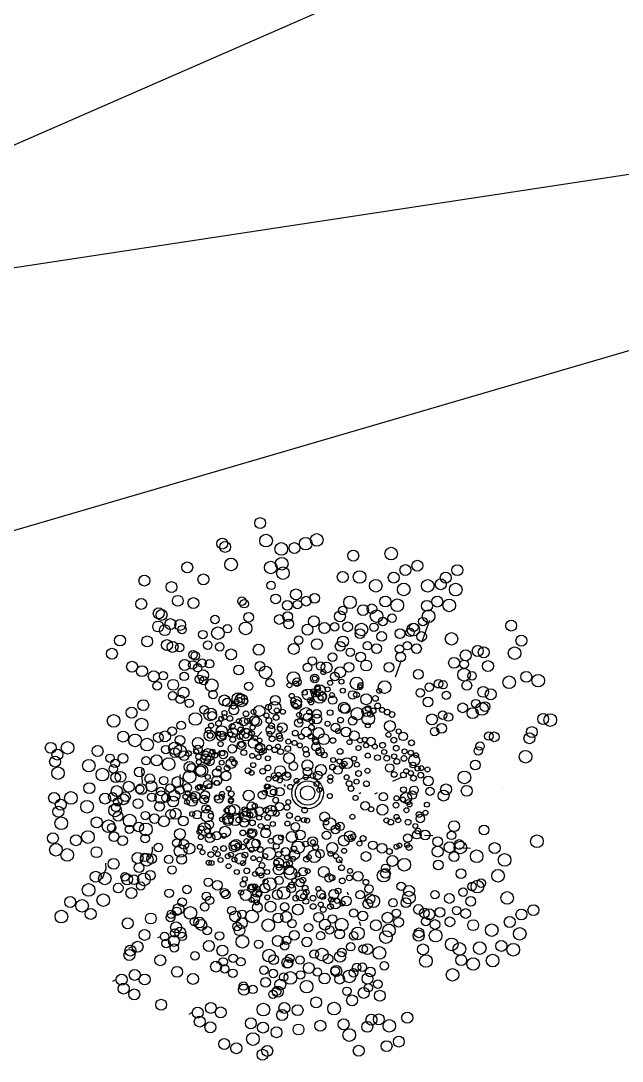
# Model space of a CAD drawing. Header units: millimetres. Extents: x 441061 to 442903, y 4515148 to 4515613.
# Drawn here: x 442457.3587 to 442457.5706, y 4515546.9372 to 4515547.3038 of the extents above; entities that cross this region are included whole.
import ezdxf

# ---------------------------------------------------------------- set-up
doc = ezdxf.new("R2010")
doc.units = ezdxf.units.MM
doc.linetypes.add('CONTINUA', pattern=[0])
doc.layers.add('01_piscinas', color=254, linetype='Continuous')

# ---------------------------------------------------------------- blocks, each defined once
blk = doc.blocks.new('A$C21391103')
at = {"layer": '01_piscinas'}
for p, q in [((134.339, 91.6221), (134.3618, 91.6834)), ((134.2647, 91.5239), (134.2822, 91.5711)), ((133.8879, 91.3691), (133.8757, 91.3556)), ((133.5485, 91.264), (133.5506, 91.2239)), ((133.6566, 91.2484), (133.6582, 91.2176)), ((134.2576, 91.2299), (134.2847, 91.2423)), ((133.7169, 91.2168), (133.7134, 91.2179)), ((133.9548, 91.2153), (133.9515, 91.2206)), ((134.4419, 91.2082), (134.4419, 91.2082)), ((134.5693, 91.2117), (134.5693, 91.2117)), ((133.6726, 91.2013), (133.6691, 91.2025)), ((134.1676, 91.1971), (134.1621, 91.1943)), ((134.2128, 91.1972), (134.2056, 91.1937)), ((133.8914, 91.129), (133.878, 91.1321)), ((133.9204, 91.1446), (133.9101, 91.147)), ((134.0802, 91.1338), (134.0768, 91.135)), ((133.7118, 91.1024), (133.7083, 91.1035)), ((134.5265, 91.0988), (134.5274, 91.0961)), ((134.3468, 91.0778), (134.3706, 91.077)), ((134.6793, 91.0694), (134.6805, 91.0659)), ((133.8137, 91.0454), (133.8104, 91.0507)), ((133.9472, 91.0333), (133.9448, 91.0286)), ((134.4457, 91.0422), (134.4767, 91.0411)), ((133.7964, 91.0204), (133.7931, 91.0257)), ((134.1053, 91.009), (134.1149, 90.9987)), ((134.1996, 91.0237), (134.1996, 91.0237)), ((134.1892, 90.9425), (134.1885, 90.941)), ((134.1288, 90.918), (134.1316, 90.9095)), ((134.0676, 90.9028), (134.0669, 90.9013)), ((134.4286, 90.9059), (134.4295, 90.9032)), ((133.6343, 90.8619), (133.6288, 90.8592)), ((134.1623, 90.8344), (134.166, 90.8233)), ((134.5521, 90.8186), (134.5533, 90.8152)), ((133.5998, 90.7906), (133.5943, 90.7878)), ((133.9548, 90.7729), (133.9446, 90.7753)), ((133.5195, 90.7615), (133.5123, 90.758)), ((133.7649, 90.7191), (133.7594, 90.7164)), ((133.964, 90.7223), (133.9537, 90.7247)), ((133.4747, 90.6687), (133.4675, 90.6652)), ((133.9362, 90.6458), (133.9228, 90.6489)), ((133.6893, 90.5759), (133.6821, 90.5723)), ((133.9481, 90.58), (133.9347, 90.5831))]:
    blk.add_line(p, q, dxfattribs=at)
at = {"layer": '01_piscinas', "elevation": 0}
blk.add_lwpolyline([(147.6622, 95.9923, 0.004391), (146.5456, 95.742, 0.000109), (146.5191, 95.7359, 0.000253), (146.5042, 95.7324, 0.002322), (145.9173, 95.5921, 0.002118), (145.3817, 95.4592, -0.0058), (137.3123, 93.1421), (132.1461, 91.6313), (132.1032, 91.6188), (129.0323, 90.7207), (123.1071, 88.9701)], format="xyb", dxfattribs=at)
at = {"layer": '01_piscinas'}
for points in [[(137.3317, 94.8333), (131.9776, 92.4937), (138.6114, 93.5014)], [(133.7533, 91.3049), (133.7658, 91.3109), (133.7658, 91.3109), (133.7704, 91.316)], [(133.5725, 91.0109), (133.5803, 91.0329), (133.5803, 91.0329), (133.5798, 91.0445)], [(133.4391, 90.9552), (133.4493, 90.9838), (133.4493, 90.9838), (133.4486, 90.9989)]]:
    blk.add_lwpolyline(points, dxfattribs=at)
for centre, radius in [((133.8834, 91.9574), 0.0154), ((133.7766, 91.8995), 0.0154), ((133.9, 91.9079), 0.0178), ((134.0119, 91.8994), 0.0178), ((134.0431, 91.9099), 0.0178), ((133.7847, 91.8902), 0.0154), ((133.943, 91.8846), 0.0178), ((133.9801, 91.8868), 0.0154), ((134.1459, 91.8655), 0.0154), ((134.2527, 91.8714), 0.0178), ((133.8013, 91.8407), 0.0178), ((133.9444, 91.8427), 0.0178), ((134.3268, 91.837), 0.0154), ((133.6779, 91.8323), 0.0154), ((133.9132, 91.8322), 0.0178), ((133.9474, 91.8162), 0.0178), ((134.1637, 91.8054), 0.0178), ((134.2929, 91.8248), 0.0154), ((134.4393, 91.8246), 0.0154), ((133.557, 91.7952), 0.0154), ((133.7233, 91.7986), 0.0154), ((133.9142, 91.7818), 0.0119), ((134.1163, 91.8054), 0.0154), ((134.2094, 91.7806), 0.0178), ((134.2601, 91.8037), 0.0154), ((134.3558, 91.7805), 0.0178), ((134.3925, 91.785), 0.0154), ((134.4065, 91.8035), 0.0154), ((133.6334, 91.777), 0.0154), ((133.9845, 91.7564), 0.0154), ((134.2883, 91.7702), 0.0178), ((134.4347, 91.77), 0.0178), ((133.5482, 91.7296), 0.0154), ((133.6513, 91.7383), 0.0154), ((133.6953, 91.7319), 0.0154), ((133.8321, 91.7373), 0.0119), ((133.8383, 91.7301), 0.0119), ((133.927, 91.7437), 0.0137), ((133.9601, 91.7258), 0.0137), ((133.9886, 91.7276), 0.0119), ((134.0131, 91.7373), 0.0137), ((134.0371, 91.7453), 0.0137), ((134.1366, 91.734), 0.0178), ((134.2363, 91.7363), 0.0154), ((134.2699, 91.7256), 0.0178), ((134.3538, 91.7241), 0.0154), ((134.3827, 91.7361), 0.0154), ((134.4163, 91.7254), 0.0178), ((133.5974, 91.703), 0.0154), ((133.6055, 91.6986), 0.0154), ((133.8511, 91.692), 0.0137), ((133.9611, 91.6936), 0.0137), ((134.1083, 91.6943), 0.0154), ((134.1162, 91.7111), 0.0119), ((134.1735, 91.712), 0.0154), ((134.1983, 91.7157), 0.0137), ((134.2117, 91.695), 0.0178), ((134.3581, 91.6949), 0.0178), ((133.5958, 91.6658), 0.0154), ((133.6303, 91.6728), 0.0154), ((133.6578, 91.6703), 0.0154), ((133.7561, 91.6856), 0.0119), ((133.8422, 91.6604), 0.0178), ((133.9372, 91.6856), 0.0137), ((133.9635, 91.6732), 0.0137), ((134.0348, 91.6804), 0.0154), ((134.0646, 91.6617), 0.0154), ((134.0934, 91.6649), 0.0119), ((134.1299, 91.6649), 0.0137), ((134.204, 91.6636), 0.0119), ((134.2292, 91.6798), 0.0119), ((134.2553, 91.6893), 0.0119), ((134.3166, 91.6635), 0.0119), ((134.3419, 91.6797), 0.0119), ((134.5911, 91.6684), 0.0154), ((133.6146, 91.6556), 0.0154), ((133.6632, 91.6571), 0.0119), ((133.7219, 91.6431), 0.0119), ((133.7642, 91.6471), 0.0178), ((133.7911, 91.6597), 0.0119), ((134.0169, 91.657), 0.0154), ((134.1688, 91.6574), 0.0178), ((134.165, 91.6459), 0.0137), ((134.2257, 91.6378), 0.0137), ((134.2776, 91.6458), 0.0137), ((134.3059, 91.6493), 0.0119), ((134.3152, 91.6573), 0.0178), ((134.3383, 91.6377), 0.0137), ((134.4228, 91.6311), 0.0178), ((133.4882, 91.6264), 0.0154), ((133.5649, 91.6238), 0.0154), ((133.6207, 91.6134), 0.0154), ((133.6364, 91.6082), 0.0154), ((133.6564, 91.6066), 0.0119), ((133.7357, 91.6133), 0.0119), ((133.7695, 91.6084), 0.0119), ((133.9782, 91.6026), 0.0154), ((133.992, 91.6272), 0.0119), ((134.0434, 91.6161), 0.0154), ((134.109, 91.61), 0.0137), ((134.1169, 91.6235), 0.0154), ((134.1857, 91.6117), 0.0119), ((134.2115, 91.6035), 0.0137), ((134.2983, 91.6116), 0.0119), ((134.3241, 91.6034), 0.0137), ((134.6198, 91.6259), 0.0154), ((133.4656, 91.589), 0.0154), ((133.6942, 91.5861), 0.0119), ((133.7004, 91.5828), 0.0119), ((133.8013, 91.5873), 0.0154), ((133.8793, 91.6006), 0.0154), ((134.0873, 91.5795), 0.0119), ((134.1374, 91.5931), 0.0119), ((134.1667, 91.58), 0.0137), ((134.2761, 91.6024), 0.0119), ((134.2794, 91.5799), 0.0137), ((134.463, 91.5845), 0.0154), ((134.4968, 91.5968), 0.0154), ((134.5136, 91.5931), 0.0154), ((134.6007, 91.5907), 0.0178), ((133.5223, 91.5525), 0.0154), ((133.6708, 91.5573), 0.0154), ((133.693, 91.5575), 0.0119), ((133.7075, 91.5497), 0.0119), ((133.7195, 91.5629), 0.0119), ((133.7407, 91.561), 0.0119), ((133.8826, 91.5534), 0.0137), ((134.0169, 91.5507), 0.0119), ((134.0307, 91.5688), 0.0119), ((134.0537, 91.5544), 0.0119), ((134.0707, 91.5501), 0.0154), ((134.1338, 91.5511), 0.0137), ((134.1822, 91.5559), 0.0154), ((134.2464, 91.551), 0.0137), ((134.4301, 91.5634), 0.0154), ((134.4586, 91.5595), 0.0119), ((134.5256, 91.5543), 0.0154), ((133.5502, 91.5399), 0.0154), ((133.5834, 91.5253), 0.0154), ((133.6102, 91.5272), 0.0119), ((133.6693, 91.5252), 0.0119), ((133.7122, 91.5172), 0.0119), ((133.7224, 91.5285), 0.0154), ((133.8225, 91.5432), 0.0137), ((133.8984, 91.5364), 0.0178), ((133.9774, 91.5207), 0.0178), ((134.0373, 91.5193), 0.0119), ((134.0616, 91.5373), 0.00702), ((134.0939, 91.525), 0.0119), ((134.1088, 91.5369), 0.0154), ((134.3292, 91.5308), 0.0137), ((134.4583, 91.5299), 0.0178), ((134.4807, 91.5269), 0.0119), ((134.6336, 91.5239), 0.0154), ((134.6672, 91.5132), 0.0178), ((133.5929, 91.4985), 0.0119), ((133.6382, 91.5014), 0.0154), ((133.7242, 91.5132), 0.0119), ((133.7468, 91.5002), 0.0178), ((133.8511, 91.4972), 0.0119), ((133.9111, 91.5074), 0.0119), ((133.9659, 91.5004), 0.00702), ((133.9872, 91.5089), 0.0119), ((133.9852, 91.5052), 0.00702), ((134.0377, 91.5191), 0.00702), ((134.0515, 91.4864), 0.0154), ((134.045, 91.4947), 0.00702), ((134.0804, 91.5069), 0.00702), ((134.1125, 91.5104), 0.00702), ((134.1553, 91.5053), 0.0178), ((134.1655, 91.4947), 0.00702), ((134.1659, 91.5003), 0.00702), ((134.2342, 91.4949), 0.0178), ((134.3601, 91.495), 0.0119), ((134.3861, 91.5044), 0.0119), ((134.399, 91.5016), 0.0119), ((134.466, 91.4997), 0.0137), ((134.5854, 91.5086), 0.0178), ((133.6365, 91.4704), 0.0119), ((133.6579, 91.4607), 0.0119), ((133.6675, 91.4797), 0.0154), ((133.7507, 91.4741), 0.0119), ((133.7827, 91.4575), 0.0154), ((133.8218, 91.4613), 0.0178), ((133.8301, 91.4574), 0.0178), ((133.825, 91.4706), 0.00702), ((133.9258, 91.458), 0.0137), ((133.9724, 91.4704), 0.00702), ((134.009, 91.4796), 0.00702), ((134.0176, 91.4742), 0.0154), ((134.0325, 91.4832), 0.00702), ((134.0352, 91.4739), 0.00702), ((134.0509, 91.4675), 0.0178), ((134.0458, 91.4744), 0.00702), ((134.0461, 91.4907), 0.00702), ((134.0584, 91.4685), 0.0119), ((134.0539, 91.4647), 0.00702), ((134.0737, 91.4887), 0.00702), ((134.0876, 91.4584), 0.0119), ((134.0858, 91.4725), 0.00702), ((134.1163, 91.4849), 0.00702), ((134.1441, 91.473), 0.0119), ((134.1549, 91.4734), 0.00808), ((134.1822, 91.4609), 0.0154), ((134.2083, 91.4632), 0.00808), ((134.2189, 91.4845), 0.00702), ((134.3348, 91.4788), 0.0119), ((134.4082, 91.4718), 0.0119), ((134.5121, 91.4816), 0.0154), ((134.5334, 91.4747), 0.0154), ((133.5537, 91.4441), 0.0154), ((133.6835, 91.4494), 0.0119), ((133.7256, 91.4311), 0.0119), ((133.7904, 91.4519), 0.0119), ((133.8092, 91.4302), 0.0137), ((133.8086, 91.441), 0.00808), ((133.8164, 91.4542), 0.00702), ((133.8249, 91.4585), 0.00702), ((133.8403, 91.4553), 0.00808), ((133.8811, 91.428), 0.0154), ((133.9065, 91.4381), 0.00808), ((133.9241, 91.4362), 0.0178), ((133.9848, 91.4531), 0.0154), ((133.9773, 91.4574), 0.00702), ((133.9866, 91.446), 0.0137), ((133.9832, 91.442), 0.00702), ((134.0236, 91.4584), 0.00702), ((134.027, 91.4516), 0.00702), ((134.1194, 91.4367), 0.0154), ((134.1234, 91.4341), 0.0137), ((134.1882, 91.4346), 0.00808), ((134.2146, 91.4419), 0.00808), ((134.3565, 91.453), 0.0137), ((134.4542, 91.4366), 0.0137), ((134.4913, 91.4484), 0.0119), ((134.5088, 91.4334), 0.0178), ((134.5171, 91.4402), 0.0137), ((133.4702, 91.3999), 0.0178), ((133.5209, 91.423), 0.0154), ((133.7008, 91.4051), 0.0178), ((133.7428, 91.418), 0.0178), ((133.7482, 91.4144), 0.0119), ((133.7739, 91.4058), 0.00702), ((133.7825, 91.41), 0.00702), ((133.7825, 91.4221), 0.00702), ((133.7978, 91.4069), 0.00808), ((133.8434, 91.4199), 0.00808), ((133.8669, 91.4002), 0.0137), ((133.8646, 91.4252), 0.00702), ((133.9009, 91.4151), 0.00702), ((133.9285, 91.4093), 0.00808), ((133.9302, 91.4292), 0.00702), ((133.9476, 91.4254), 0.00702), ((133.9932, 91.4167), 0.00702), ((134.013, 91.4196), 0.0178), ((134.0175, 91.4101), 0.0119), ((134.0217, 91.4242), 0.00702), ((134.0431, 91.405), 0.0137), ((134.0435, 91.4196), 0.0119), ((134.0806, 91.423), 0.00808), ((134.1441, 91.3999), 0.0119), ((134.1576, 91.4197), 0.0178), ((134.188, 91.4062), 0.0178), ((134.1841, 91.426), 0.0137), ((134.194, 91.4185), 0.00808), ((134.2016, 91.428), 0.00808), ((134.2273, 91.4307), 0.00702), ((134.2416, 91.4245), 0.00808), ((134.255, 91.4178), 0.00808), ((134.3675, 91.404), 0.0154), ((134.3979, 91.4158), 0.0119), ((134.4143, 91.4105), 0.0119), ((134.4825, 91.4215), 0.0154), ((134.6812, 91.4051), 0.0154), ((134.7013, 91.4022), 0.0178), ((133.5491, 91.3895), 0.0178), ((133.6354, 91.3707), 0.0119), ((133.6606, 91.387), 0.0119), ((133.7449, 91.3866), 0.00702), ((133.7661, 91.3926), 0.00808), ((133.7748, 91.3708), 0.0154), ((133.8045, 91.3842), 0.00808), ((133.8178, 91.379), 0.0178), ((133.8234, 91.399), 0.00702), ((133.8282, 91.3753), 0.00702), ((133.8367, 91.3973), 0.0119), ((133.8476, 91.3995), 0.00808), ((133.8619, 91.381), 0.00702), ((133.8732, 91.3973), 0.0137), ((133.9082, 91.4009), 0.00808), ((133.9124, 91.3746), 0.0119), ((133.9153, 91.3861), 0.00808), ((133.9455, 91.3809), 0.0137), ((133.939, 91.3772), 0.00702), ((133.9922, 91.3939), 0.0119), ((133.9957, 91.4002), 0.00702), ((134.0278, 91.3813), 0.00808), ((134.029, 91.3983), 0.00702), ((134.0733, 91.3918), 0.00702), ((134.0958, 91.3813), 0.0119), ((134.11, 91.4022), 0.00808), ((134.1867, 91.3873), 0.00702), ((134.2491, 91.3852), 0.0154), ((134.3953, 91.3788), 0.0137), ((134.6493, 91.3683), 0.0154), ((133.4971, 91.3556), 0.0154), ((133.5307, 91.3448), 0.0178), ((133.5964, 91.353), 0.0137), ((133.6153, 91.356), 0.0154), ((133.6571, 91.345), 0.0137), ((133.7081, 91.3374), 0.0154), ((133.741, 91.3585), 0.0154), ((133.7371, 91.3734), 0.00808), ((133.7428, 91.3585), 0.00808), ((133.764, 91.3639), 0.00702), ((133.7738, 91.357), 0.0137), ((133.7777, 91.3559), 0.00808), ((133.7989, 91.3613), 0.00702), ((133.8061, 91.3669), 0.0137), ((133.8062, 91.347), 0.00808), ((133.8265, 91.3555), 0.00808), ((133.8425, 91.3611), 0.0178), ((133.8442, 91.358), 0.00702), ((133.8456, 91.3715), 0.00702), ((133.8604, 91.3646), 0.00702), ((133.8698, 91.3509), 0.00702), ((133.9097, 91.3632), 0.00702), ((133.9171, 91.3489), 0.00808), ((133.9373, 91.3574), 0.00808), ((133.9392, 91.3503), 0.00808), ((133.9823, 91.3655), 0.00808), ((134, 91.3561), 0.00808), ((134.0139, 91.3681), 0.0137), ((134.0256, 91.356), 0.00702), ((134.0482, 91.366), 0.0154), ((134.0628, 91.3482), 0.0154), ((134.1027, 91.371), 0.00702), ((134.1252, 91.3682), 0.0137), ((134.1486, 91.3578), 0.0137), ((134.1785, 91.3466), 0.00702), ((134.1956, 91.3417), 0.0119), ((134.2449, 91.3606), 0.00702), ((134.2602, 91.3454), 0.00808), ((134.2738, 91.3704), 0.00702), ((134.2866, 91.3562), 0.0119), ((134.3751, 91.3696), 0.0119), ((134.5279, 91.357), 0.0119), ((134.5434, 91.3548), 0.0137), ((134.6425, 91.3508), 0.0154), ((133.2931, 91.3238), 0.0154), ((133.3406, 91.3238), 0.0178), ((133.425, 91.3149), 0.0154), ((133.5646, 91.333), 0.0178), ((133.6171, 91.3189), 0.0119), ((133.6435, 91.3226), 0.0178), ((133.6429, 91.3106), 0.0137), ((133.6575, 91.3144), 0.0178), ((133.708, 91.3192), 0.0119), ((133.7718, 91.3345), 0.00702), ((133.8047, 91.3211), 0.0119), ((133.8307, 91.3306), 0.0119), ((133.8306, 91.3329), 0.00808), ((133.8638, 91.3369), 0.0137), ((133.8828, 91.3232), 0.0137), ((133.8805, 91.3255), 0.00808), ((133.8814, 91.3445), 0.00702), ((133.909, 91.3245), 0.00702), ((133.9246, 91.3183), 0.00808), ((133.9336, 91.3273), 0.00702), ((133.9612, 91.3215), 0.00808), ((133.9629, 91.3414), 0.00702), ((133.9803, 91.3376), 0.00702), ((133.9951, 91.3306), 0.00702), ((134.0116, 91.3195), 0.00808), ((134.041, 91.3269), 0.0119), ((134.0394, 91.3446), 0.00808), ((134.0408, 91.3407), 0.00808), ((134.0523, 91.3132), 0.0119), ((134.0882, 91.3442), 0.00808), ((134.1352, 91.3398), 0.00702), ((134.1606, 91.3232), 0.00702), ((134.1652, 91.3448), 0.00702), ((134.1821, 91.331), 0.00702), ((134.2066, 91.3274), 0.00702), ((134.2285, 91.3311), 0.00808), ((134.2669, 91.3227), 0.00808), ((134.3101, 91.338), 0.00808), ((134.4982, 91.3152), 0.0119), ((134.5034, 91.3287), 0.0119), ((133.3052, 91.2851), 0.0154), ((133.3119, 91.3049), 0.0154), ((133.4602, 91.2945), 0.0119), ((133.4967, 91.2944), 0.0137), ((133.5616, 91.2876), 0.0119), ((133.5915, 91.2886), 0.0154), ((133.6251, 91.2779), 0.0178), ((133.669, 91.3015), 0.0137), ((133.6815, 91.3078), 0.00808), ((133.7027, 91.3131), 0.00702), ((133.71, 91.2989), 0.00808), ((133.7297, 91.2935), 0.0137), ((133.7363, 91.3039), 0.0178), ((133.7303, 91.3073), 0.00808), ((133.7404, 91.2872), 0.0137), ((133.7488, 91.3129), 0.00702), ((133.7555, 91.303), 0.00808), ((133.7794, 91.3049), 0.0119), ((133.7767, 91.3083), 0.00702), ((133.8038, 91.2918), 0.00702), ((133.8373, 91.3102), 0.00808), ((133.8611, 91.3013), 0.00702), ((133.8784, 91.2976), 0.00702), ((133.8873, 91.3109), 0.00702), ((133.8937, 91.315), 0.00702), ((133.9052, 91.2942), 0.00702), ((133.9409, 91.3131), 0.00808), ((133.965, 91.2949), 0.0154), ((134.0138, 91.3058), 0.00808), ((134.0477, 91.3149), 0.00702), ((134.0642, 91.3037), 0.00808), ((134.0892, 91.2896), 0.00702), ((134.1086, 91.3137), 0.00808), ((134.1281, 91.2806), 0.0154), ((134.1481, 91.2931), 0.00702), ((134.1866, 91.3019), 0.00702), ((134.2142, 91.2961), 0.00808), ((134.2333, 91.3122), 0.00702), ((134.2401, 91.2944), 0.00808), ((134.2613, 91.2998), 0.00702), ((134.2889, 91.294), 0.00808), ((134.2906, 91.3138), 0.00702), ((134.308, 91.31), 0.00702), ((134.3178, 91.2885), 0.0154), ((134.3228, 91.3031), 0.00702), ((134.6315, 91.2987), 0.0178), ((133.3135, 91.2524), 0.0178), ((133.4004, 91.2736), 0.0178), ((133.4388, 91.2485), 0.0178), ((133.4694, 91.2647), 0.0119), ((133.4746, 91.2799), 0.0119), ((133.5427, 91.2559), 0.0137), ((133.6844, 91.27), 0.0154), ((133.6897, 91.2674), 0.0119), ((133.7179, 91.2593), 0.0178), ((133.7155, 91.2592), 0.0137), ((133.7105, 91.2837), 0.00702), ((133.7344, 91.2848), 0.00808), ((133.7612, 91.2531), 0.0119), ((133.7663, 91.2657), 0.00702), ((133.7749, 91.282), 0.00702), ((133.7902, 91.2668), 0.00808), ((133.8011, 91.2792), 0.0137), ((133.8105, 91.2819), 0.00808), ((133.8492, 91.2593), 0.00808), ((133.8639, 91.2752), 0.00702), ((133.8905, 91.2576), 0.00808), ((133.9054, 91.2672), 0.00808), ((133.9398, 91.258), 0.0154), ((133.977, 91.2722), 0.0119), ((134.0167, 91.2747), 0.0154), ((134.0168, 91.2567), 0.0119), ((134.0547, 91.2616), 0.0154), ((134.0875, 91.2697), 0.00808), ((134.1025, 91.2612), 0.0119), ((134.1065, 91.2858), 0.00702), ((134.1151, 91.2729), 0.00808), ((134.1214, 91.2788), 0.00702), ((134.1561, 91.2766), 0.00702), ((134.1858, 91.2591), 0.00702), ((134.2484, 91.2673), 0.0119), ((134.2687, 91.2855), 0.00808), ((134.2952, 91.258), 0.00702), ((134.314, 91.2755), 0.00808), ((134.3273, 91.2652), 0.00702), ((134.3377, 91.2666), 0.00702), ((134.3551, 91.2629), 0.00702), ((134.4897, 91.2752), 0.0137), ((133.4759, 91.2395), 0.0137), ((133.4897, 91.242), 0.0154), ((133.5723, 91.2366), 0.0137), ((133.6114, 91.2315), 0.0119), ((133.6505, 91.2274), 0.0154), ((133.6844, 91.2421), 0.0178), ((133.7356, 91.2416), 0.00702), ((133.7612, 91.2316), 0.0137), ((133.787, 91.2448), 0.0137), ((133.8593, 91.2535), 0.00702), ((133.907, 91.2363), 0.00702), ((133.9219, 91.2459), 0.00702), ((133.9274, 91.2385), 0.00808), ((133.9352, 91.2477), 0.00702), ((133.9388, 91.2321), 0.00702), ((133.9576, 91.2439), 0.0119), ((133.9613, 91.2476), 0.00702), ((134.0171, 91.1966), 0.0447), ((133.9858, 91.2308), 0.00702), ((134.0119, 91.2413), 0.00702), ((134.0319, 91.245), 0.00702), ((134.046, 91.2466), 0.0119), ((134.0806, 91.2307), 0.00702), ((134.0816, 91.2411), 0.00702), ((134.1273, 91.2409), 0.00702), ((134.1553, 91.2285), 0.00702), ((134.1609, 91.2515), 0.00808), ((134.2613, 91.2489), 0.00808), ((134.2872, 91.2472), 0.00808), ((134.3084, 91.2526), 0.00702), ((134.3157, 91.2383), 0.00808), ((134.336, 91.2468), 0.00808), ((134.3572, 91.2304), 0.0137), ((134.4593, 91.2405), 0.0178), ((133.4018, 91.2102), 0.0154), ((133.479, 91.202), 0.0154), ((133.5129, 91.2142), 0.0154), ((133.5438, 91.207), 0.0119), ((133.5487, 91.2074), 0.0154), ((133.5767, 91.2156), 0.0154), ((133.6032, 91.2007), 0.0119), ((133.6292, 91.2102), 0.0119), ((133.6568, 91.2049), 0.0119), ((133.6783, 91.2112), 0.0119), ((133.7084, 91.2113), 0.00702), ((133.7133, 91.2144), 0.00702), ((133.7233, 91.2114), 0.00702), ((133.7351, 91.2203), 0.0119), ((133.7403, 91.2158), 0.00702), ((133.7609, 91.225), 0.00702), ((133.7946, 91.2084), 0.00702), ((133.9024, 91.2146), 0.00702), ((133.9051, 91.2143), 0.00702), ((133.9154, 91.2012), 0.0154), ((133.9203, 91.199), 0.00808), ((133.9389, 91.2001), 0.0119), ((133.9678, 91.2136), 0.00702), ((134.0171, 91.1966), 0.0344), ((134.0171, 91.1966), 0.0203), ((134.0421, 91.2219), 0.00702), ((134.0501, 91.2054), 0.00702), ((134.1341, 91.2232), 0.00808), ((134.1395, 91.2091), 0.00808), ((134.1829, 91.2227), 0.00808), ((134.2875, 91.2059), 0.00808), ((134.3173, 91.2043), 0.0119), ((134.3622, 91.2012), 0.0119), ((134.4074, 91.2065), 0.0154), ((134.4657, 91.2026), 0.0154), ((133.3024, 91.1826), 0.0154), ((133.3211, 91.1637), 0.0154), ((133.3498, 91.1826), 0.0178), ((133.4462, 91.1809), 0.0154), ((133.4673, 91.1858), 0.0119), ((133.4817, 91.1713), 0.0119), ((133.4979, 91.1788), 0.0154), ((133.5038, 91.1858), 0.0137), ((133.5389, 91.1668), 0.0137), ((133.5779, 91.1845), 0.0119), ((133.6047, 91.1846), 0.0178), ((133.6177, 91.1829), 0.0119), ((133.6379, 91.1725), 0.0154), ((133.6415, 91.1888), 0.0154), ((133.6726, 91.186), 0.00702), ((133.6771, 91.1711), 0.00702), ((133.679, 91.196), 0.00702), ((133.6918, 91.1745), 0.0154), ((133.6999, 91.1874), 0.0137), ((133.6951, 91.1883), 0.00702), ((133.7, 91.1753), 0.00702), ((133.7254, 91.1781), 0.0119), ((133.7282, 91.1906), 0.0119), ((133.7316, 91.1786), 0.00702), ((133.7615, 91.1836), 0.00702), ((133.7668, 91.1796), 0.0119), ((133.7748, 91.1854), 0.00702), ((133.7759, 91.194), 0.00702), ((133.8019, 91.1942), 0.00808), ((133.8009, 91.1733), 0.00702), ((133.8012, 91.1774), 0.00702), ((133.8513, 91.1892), 0.0154), ((133.8896, 91.1909), 0.0119), ((133.8965, 91.1979), 0.00702), ((133.9271, 91.1763), 0.00808), ((133.9628, 91.1711), 0.00702), ((134.0798, 91.1879), 0.00702), ((134.1524, 91.1826), 0.00702), ((134.2306, 91.1859), 0.0119), ((134.268, 91.1817), 0.00702), ((134.2854, 91.178), 0.00702), ((134.2946, 91.1827), 0.0154), ((134.3003, 91.171), 0.00702), ((134.312, 91.1908), 0.0119), ((134.4005, 91.1891), 0.0154), ((133.3144, 91.1438), 0.0154), ((133.3955, 91.1578), 0.0178), ((133.4744, 91.1474), 0.0178), ((133.4765, 91.156), 0.0119), ((133.5996, 91.1588), 0.0137), ((133.6314, 91.1367), 0.0137), ((133.6449, 91.1381), 0.0154), ((133.734, 91.1328), 0.0178), ((133.7308, 91.1516), 0.0119), ((133.7363, 91.1528), 0.00702), ((133.7887, 91.1473), 0.00702), ((133.7993, 91.1475), 0.0137), ((133.8106, 91.1487), 0.0154), ((133.8394, 91.1503), 0.00702), ((133.8445, 91.1418), 0.0119), ((133.86, 91.1395), 0.0137), ((133.8583, 91.1598), 0.0119), ((133.8683, 91.1601), 0.00702), ((133.8812, 91.1454), 0.0119), ((133.9002, 91.1481), 0.00808), ((133.9142, 91.1464), 0.0154), ((133.9214, 91.1534), 0.00702), ((133.9379, 91.158), 0.0119), ((133.959, 91.1559), 0.00808), ((134.0089, 91.1485), 0.00808), ((134.1793, 91.1602), 0.0119), ((134.1966, 91.1506), 0.00702), ((134.2279, 91.1493), 0.0154), ((134.2663, 91.1619), 0.00808), ((134.2958, 91.1481), 0.00702), ((134.3044, 91.1644), 0.00702), ((134.3492, 91.1408), 0.00702), ((134.3536, 91.1637), 0.00702), ((133.3228, 91.1112), 0.0178), ((133.4224, 91.1135), 0.0154), ((133.456, 91.1027), 0.0178), ((133.483, 91.1309), 0.0137), ((133.5158, 91.1187), 0.0178), ((133.5596, 91.1327), 0.0119), ((133.5855, 91.1244), 0.0137), ((133.6121, 91.117), 0.0154), ((133.6666, 91.1176), 0.0137), ((133.692, 91.1373), 0.00702), ((133.7055, 91.1353), 0.0119), ((133.7402, 91.1075), 0.0119), ((133.7444, 91.1319), 0.00702), ((133.7764, 91.1222), 0.00702), ((133.7927, 91.1253), 0.0154), ((133.793, 91.1183), 0.0137), ((133.7967, 91.1309), 0.00702), ((133.8128, 91.1224), 0.0178), ((133.823, 91.1207), 0.00808), ((133.8308, 91.1339), 0.00702), ((133.8405, 91.1301), 0.0154), ((133.8382, 91.1125), 0.0119), ((133.8393, 91.1382), 0.00702), ((133.8546, 91.135), 0.00808), ((133.8614, 91.1123), 0.00808), ((133.8803, 91.1271), 0.00702), ((133.9045, 91.1276), 0.00808), ((133.9288, 91.1391), 0.00808), ((133.9657, 91.1332), 0.00808), ((133.9895, 91.1243), 0.00702), ((134.0068, 91.1205), 0.00702), ((134.0159, 91.1189), 0.00702), ((134.0649, 91.1293), 0.0137), ((134.0792, 91.1091), 0.0178), ((134.0697, 91.1135), 0.00702), ((134.1434, 91.1294), 0.00702), ((134.2392, 91.1192), 0.00702), ((134.2515, 91.1146), 0.00808), ((134.2681, 91.129), 0.00702), ((134.2727, 91.1199), 0.00702), ((134.3004, 91.1141), 0.00808), ((134.3349, 91.1246), 0.0119), ((134.3317, 91.1356), 0.00808), ((134.4302, 91.103), 0.0154), ((133.3978, 91.0722), 0.0178), ((133.4648, 91.0985), 0.0119), ((133.5148, 91.0941), 0.0119), ((133.5407, 91.1009), 0.0137), ((133.5614, 91.0939), 0.0178), ((133.6572, 91.0808), 0.0154), ((133.7118, 91.087), 0.00702), ((133.7258, 91.0948), 0.0178), ((133.7182, 91.097), 0.00702), ((133.7343, 91.0894), 0.00702), ((133.7845, 91.0873), 0.0154), ((133.8346, 91.0841), 0.00808), ((133.8586, 91.0811), 0.0119), ((133.8558, 91.0894), 0.00702), ((133.8622, 91.0839), 0.0119), ((133.8851, 91.1034), 0.00702), ((133.8986, 91.0839), 0.0137), ((133.9025, 91.0997), 0.00702), ((133.9188, 91.1091), 0.00702), ((133.9601, 91.1103), 0.00702), ((133.9828, 91.1013), 0.0119), ((133.9964, 91.0785), 0.0137), ((134.0705, 91.0772), 0.0119), ((134.0958, 91.0935), 0.0119), ((134.1019, 91.1028), 0.00702), ((134.1086, 91.1024), 0.0119), ((134.1361, 91.0741), 0.0154), ((134.3252, 91.079), 0.0119), ((134.3208, 91.1035), 0.00702), ((134.3282, 91.0893), 0.00808), ((134.3486, 91.0784), 0.0137), ((134.4227, 91.0771), 0.0119), ((134.5144, 91.092), 0.0137), ((133.2991, 91.0691), 0.0154), ((133.3641, 91.0633), 0.0154), ((133.4712, 91.0734), 0.0137), ((133.4958, 91.0623), 0.0137), ((133.5593, 91.0683), 0.0119), ((133.6485, 91.0556), 0.0119), ((133.6683, 91.0518), 0.0137), ((133.7163, 91.0722), 0.00702), ((133.7416, 91.0709), 0.0137), ((133.7392, 91.0763), 0.00702), ((133.7606, 91.0761), 0.0119), ((133.7808, 91.076), 0.00702), ((133.8111, 91.0465), 0.0154), ((133.8157, 91.0501), 0.0154), ((133.8447, 91.0609), 0.00702), ((133.8631, 91.05), 0.0178), ((133.8714, 91.0541), 0.0119), ((133.9133, 91.0615), 0.00702), ((133.9338, 91.0648), 0.0137), ((133.9422, 91.0713), 0.00702), ((133.9725, 91.0727), 0.0154), ((133.9902, 91.0431), 0.0178), ((134.0111, 91.0527), 0.00808), ((134.0315, 91.0595), 0.0137), ((134.0323, 91.058), 0.00702), ((134.1194, 91.0625), 0.0154), ((134.138, 91.0708), 0.00702), ((134.1459, 91.0742), 0.00702), ((134.1634, 91.0541), 0.00702), ((134.1735, 91.0684), 0.00808), ((134.201, 91.0492), 0.0119), ((134.2992, 91.0695), 0.0119), ((134.3837, 91.0594), 0.0137), ((134.448, 91.0429), 0.0178), ((134.4444, 91.0513), 0.0137), ((134.6636, 91.0606), 0.0178), ((133.3075, 91.0364), 0.0178), ((133.3394, 91.0221), 0.0178), ((133.422, 91.0298), 0.0154), ((133.5964, 91.0429), 0.0119), ((133.6589, 91.0332), 0.0178), ((133.6837, 91.0399), 0.0154), ((133.7136, 91.0445), 0.00702), ((133.7208, 91.0296), 0.00702), ((133.7443, 91.0229), 0.00808), ((133.7566, 91.0391), 0.00702), ((133.7637, 91.0242), 0.00702), ((133.7804, 91.0402), 0.00808), ((133.8098, 91.0434), 0.00702), ((133.8184, 91.0476), 0.00702), ((133.8337, 91.0444), 0.00808), ((133.8593, 91.0366), 0.00702), ((133.8836, 91.037), 0.00808), ((133.9088, 91.0253), 0.0178), ((133.9286, 91.0462), 0.00808), ((133.9353, 91.0235), 0.00808), ((133.9545, 91.0307), 0.0119), ((133.9803, 91.0225), 0.0137), ((133.9785, 91.0388), 0.00808), ((134.0359, 91.0184), 0.0178), ((134.0397, 91.0437), 0.00808), ((134.0522, 91.0254), 0.0119), ((134.0865, 91.0414), 0.0154), ((134.0819, 91.0254), 0.00702), ((134.1199, 91.0335), 0.00702), ((134.182, 91.0175), 0.0137), ((134.2268, 91.0409), 0.0137), ((134.2477, 91.0317), 0.00808), ((134.268, 91.045), 0.00702), ((134.2758, 91.0484), 0.00702), ((134.2979, 91.05), 0.00702), ((134.3034, 91.0426), 0.00808), ((134.3838, 91.0314), 0.0154), ((134.4177, 91.0437), 0.0154), ((134.4302, 91.017), 0.0137), ((134.4937, 91.0182), 0.0178), ((134.5444, 91.0412), 0.0154), ((133.4702, 90.9968), 0.0154), ((133.5379, 91.0133), 0.0154), ((133.5576, 91.015), 0.0119), ((133.5637, 91.0083), 0.0178), ((133.5774, 91.0112), 0.0137), ((133.6257, 91.0094), 0.0119), ((133.6622, 91.0093), 0.0137), ((133.7386, 91), 0.00702), ((133.7464, 90.9992), 0.00702), ((133.7717, 91.0077), 0.00702), ((133.7925, 91.0184), 0.00702), ((133.801, 91.0226), 0.00702), ((133.8109, 91.0086), 0.00702), ((133.8277, 91.0113), 0.0154), ((133.8348, 90.9988), 0.00702), ((133.8404, 91.0218), 0.00808), ((133.8641, 91.0129), 0.00702), ((133.8815, 91.0091), 0.00702), ((133.8978, 91.0186), 0.00702), ((133.9355, 90.999), 0.0137), ((133.9297, 91.0006), 0.00702), ((133.9574, 90.9948), 0.00808), ((133.959, 91.0146), 0.00702), ((133.9661, 90.9981), 0.00808), ((133.9764, 91.0109), 0.00702), ((134.014, 91.0098), 0.00808), ((134.0203, 91.0157), 0.00702), ((134.0968, 91.0185), 0.00702), ((134.1063, 91.0085), 0.00808), ((134.2561, 91.005), 0.0154), ((134.2897, 90.9942), 0.0178), ((134.3854, 90.9935), 0.0137), ((134.5725, 91.0078), 0.0178), ((133.4197, 90.9605), 0.0154), ((133.4455, 90.9555), 0.0178), ((133.5022, 90.9602), 0.0119), ((133.5422, 90.9863), 0.0137), ((133.574, 90.9642), 0.0137), ((133.6349, 90.9796), 0.0119), ((133.7942, 90.9903), 0.00702), ((133.8175, 90.9738), 0.00702), ((133.8455, 90.977), 0.00808), ((133.8692, 90.9681), 0.00702), ((133.8829, 90.9752), 0.0119), ((133.8886, 90.9923), 0.00808), ((133.9029, 90.9738), 0.00702), ((133.9357, 90.9809), 0.0154), ((133.9371, 90.9863), 0.00808), ((133.9651, 90.9797), 0.0137), ((133.9693, 90.9702), 0.0178), ((133.9884, 90.9663), 0.00702), ((134.0043, 90.9746), 0.0119), ((134.0173, 90.9761), 0.00702), ((134.0628, 90.974), 0.0154), ((134.113, 90.9858), 0.00808), ((134.1367, 90.9769), 0.00702), ((134.1596, 90.9619), 0.0137), ((134.2315, 90.9637), 0.0178), ((134.2367, 90.9697), 0.0137), ((134.2371, 90.9843), 0.0119), ((134.4498, 90.9689), 0.0137), ((134.5542, 90.9631), 0.0178), ((133.5083, 90.9532), 0.0154), ((133.528, 90.9519), 0.0137), ((133.5467, 90.9344), 0.0119), ((133.5557, 90.9531), 0.0178), ((133.7371, 90.9449), 0.0119), ((133.7629, 90.9366), 0.0137), ((133.8352, 90.9392), 0.00808), ((133.8399, 90.9541), 0.00702), ((133.8866, 90.9643), 0.00702), ((133.8966, 90.9289), 0.0137), ((133.8986, 90.9471), 0.00702), ((133.9111, 90.9397), 0.0178), ((133.9367, 90.9501), 0.0119), ((133.972, 90.9368), 0.00808), ((133.9798, 90.95), 0.00702), ((133.996, 90.9438), 0.0119), ((134.0037, 90.9511), 0.00808), ((134.0774, 90.9574), 0.0119), ((134.0862, 90.9575), 0.00808), ((134.1148, 90.9486), 0.00808), ((134.135, 90.9571), 0.00808), ((134.1814, 90.9448), 0.00808), ((134.2808, 90.9334), 0.0119), ((134.4807, 90.9331), 0.0119), ((134.4959, 90.9326), 0.0178), ((134.5068, 90.9425), 0.0119), ((133.3997, 90.9232), 0.0178), ((133.4832, 90.9284), 0.0137), ((133.5203, 90.9144), 0.0154), ((133.627, 90.914), 0.0119), ((133.6771, 90.9244), 0.0119), ((133.7319, 90.9053), 0.0119), ((133.7821, 90.9157), 0.0119), ((133.7866, 90.9104), 0.0119), ((133.8296, 90.9163), 0.00702), ((133.8427, 90.9087), 0.0154), ((133.8601, 90.9289), 0.0119), ((133.859, 90.9303), 0.00702), ((133.8693, 90.933), 0.00702), ((133.8746, 90.9144), 0.0119), ((133.8763, 90.9266), 0.00702), ((133.8799, 90.9112), 0.00808), ((133.9318, 90.9099), 0.0137), ((133.9495, 90.9146), 0.0178), ((133.9707, 90.9276), 0.0119), ((134.0004, 90.908), 0.0154), ((134.0104, 90.9284), 0.00808), ((134.0134, 90.9173), 0.00808), ((134.0473, 90.9264), 0.00702), ((134.0546, 90.9112), 0.0119), ((134.0597, 90.905), 0.00808), ((134.0911, 90.9111), 0.0137), ((134.1029, 90.9203), 0.00808), ((134.1652, 90.9098), 0.0119), ((134.1905, 90.9261), 0.0119), ((134.3026, 90.9016), 0.0178), ((134.3032, 90.9205), 0.0154), ((134.3761, 90.9099), 0.0119), ((134.4555, 90.9169), 0.0119), ((134.5797, 90.9006), 0.0178), ((133.3477, 90.8892), 0.0154), ((133.3813, 90.8785), 0.0178), ((133.4411, 90.8944), 0.0178), ((133.6531, 90.8693), 0.0154), ((133.6635, 90.8888), 0.0119), ((133.7272, 90.8757), 0.0119), ((133.741, 90.8937), 0.0119), ((133.859, 90.8953), 0.00702), ((133.8694, 90.8991), 0.0119), ((133.8758, 90.874), 0.0137), ((133.8743, 90.8882), 0.00702), ((133.9036, 90.9023), 0.00702), ((133.9125, 90.8762), 0.0154), ((133.9525, 90.8758), 0.0119), ((133.9836, 90.9001), 0.00808), ((134.0048, 90.9055), 0.00702), ((134.0122, 90.8912), 0.00808), ((134.0324, 90.8997), 0.00808), ((134.0329, 90.8768), 0.00808), ((134.0541, 90.8821), 0.00702), ((134.0817, 90.8763), 0.00808), ((134.0834, 90.8961), 0.00702), ((134.0955, 90.8856), 0.0154), ((134.1008, 90.8924), 0.00702), ((134.1156, 90.8854), 0.00702), ((134.1262, 90.8921), 0.0137), ((134.1869, 90.8841), 0.0137), ((134.1934, 90.8985), 0.0137), ((134.2023, 90.8915), 0.0178), ((134.258, 90.8872), 0.0119), ((134.2945, 90.8872), 0.0137), ((134.4165, 90.8992), 0.0137), ((134.4772, 90.8911), 0.0137), ((133.3231, 90.848), 0.0178), ((133.4056, 90.8557), 0.0154), ((133.5752, 90.8427), 0.0154), ((133.6307, 90.8453), 0.0119), ((133.6328, 90.8548), 0.0119), ((133.6484, 90.8632), 0.0119), ((133.6867, 90.8586), 0.0178), ((133.8031, 90.8649), 0.0119), ((133.8131, 90.8486), 0.0154), ((133.8324, 90.8548), 0.0119), ((133.8605, 90.8486), 0.0178), ((133.9335, 90.844), 0.0137), ((133.9569, 90.8469), 0.0154), ((133.9897, 90.868), 0.0154), ((134.0483, 90.8464), 0.0137), ((134.0614, 90.8678), 0.00808), ((134.147, 90.858), 0.0119), ((134.1728, 90.8497), 0.0137), ((134.2425, 90.8449), 0.0154), ((134.2673, 90.8574), 0.0119), ((134.3297, 90.8682), 0.0137), ((134.3465, 90.8585), 0.0137), ((134.36, 90.8545), 0.0154), ((134.3903, 90.8601), 0.0137), ((134.4372, 90.865), 0.0119), ((134.463, 90.8568), 0.0137), ((134.6199, 90.854), 0.0154), ((134.6537, 90.8663), 0.0154), ((133.51, 90.8292), 0.0154), ((133.6464, 90.8179), 0.0154), ((133.6975, 90.8339), 0.0119), ((133.7116, 90.8314), 0.0154), ((133.7174, 90.8246), 0.0154), ((133.8185, 90.8201), 0.0119), ((133.8251, 90.8099), 0.0154), ((133.8318, 90.8297), 0.0154), ((133.9062, 90.8239), 0.0178), ((133.9733, 90.8284), 0.0119), ((134.0198, 90.8169), 0.0119), ((134.0659, 90.8255), 0.0154), ((134.0874, 90.8414), 0.0119), ((134.1133, 90.8255), 0.0178), ((134.2097, 90.8238), 0.0154), ((134.2463, 90.809), 0.0178), ((134.2737, 90.8323), 0.0137), ((134.3504, 90.8341), 0.0119), ((134.3762, 90.8258), 0.0137), ((134.4182, 90.8333), 0.0137), ((134.4838, 90.8239), 0.0154), ((134.5363, 90.8099), 0.0178), ((134.587, 90.8329), 0.0154), ((133.5574, 90.7965), 0.0154), ((133.6139, 90.7919), 0.0119), ((133.6423, 90.802), 0.0119), ((133.6582, 90.8029), 0.0154), ((133.6637, 90.7923), 0.0119), ((133.734, 90.8087), 0.0119), ((133.7686, 90.7935), 0.0119), ((133.9798, 90.7956), 0.0137), ((134.0539, 90.7943), 0.0119), ((134.0792, 90.8106), 0.0119), ((134.1078, 90.7989), 0.0137), ((134.147, 90.7939), 0.0119), ((134.159, 90.8008), 0.0178), ((134.2379, 90.7903), 0.0178), ((134.3303, 90.7944), 0.0154), ((134.3314, 90.8023), 0.0137), ((134.3778, 90.7944), 0.0178), ((134.6152, 90.7995), 0.0178), ((133.5176, 90.7522), 0.0154), ((133.5377, 90.7632), 0.0154), ((133.6182, 90.7724), 0.0119), ((133.6403, 90.7795), 0.0154), ((133.6413, 90.7599), 0.0119), ((133.7389, 90.7653), 0.0154), ((133.777, 90.7522), 0.0154), ((133.8334, 90.7772), 0.0178), ((133.8789, 90.7701), 0.0119), ((133.9331, 90.7795), 0.0154), ((133.9525, 90.7658), 0.0119), ((133.9577, 90.7811), 0.0119), ((134.0149, 90.7766), 0.0137), ((134.1387, 90.7631), 0.0119), ((134.1737, 90.7568), 0.0119), ((134.1859, 90.7564), 0.0154), ((134.3424, 90.7556), 0.0154), ((134.4235, 90.7696), 0.0178), ((134.4453, 90.757), 0.0178), ((134.5023, 90.7592), 0.0178), ((134.5633, 90.7655), 0.0154), ((134.5968, 90.7548), 0.0178), ((133.5147, 90.7399), 0.0154), ((133.6016, 90.7251), 0.0154), ((133.6995, 90.7374), 0.0119), ((133.8073, 90.7305), 0.0119), ((133.9085, 90.7382), 0.0178), ((133.9213, 90.7269), 0.0137), ((133.9669, 90.7305), 0.0119), ((133.9954, 90.7256), 0.0119), ((134.0356, 90.7425), 0.0119), ((134.0576, 90.7413), 0.0178), ((134.0745, 90.7291), 0.0137), ((134.1085, 90.7348), 0.0154), ((134.1135, 90.7469), 0.0119), ((134.2195, 90.7457), 0.0178), ((134.3507, 90.723), 0.0178), ((134.4504, 90.7253), 0.0154), ((134.5386, 90.7243), 0.0178), ((133.6491, 90.6924), 0.0154), ((133.759, 90.7071), 0.0154), ((133.779, 90.7204), 0.0119), ((133.7833, 90.7009), 0.0119), ((133.8288, 90.7208), 0.0119), ((133.894, 90.6971), 0.0119), ((133.9602, 90.718), 0.0154), ((133.9617, 90.7152), 0.0119), ((134.0206, 90.7029), 0.0154), ((134.0978, 90.6947), 0.0154), ((134.1554, 90.705), 0.0119), ((134.1716, 90.7057), 0.0119), ((134.2333, 90.7094), 0.0119), ((134.4839, 90.7145), 0.0178), ((133.4929, 90.6704), 0.0154), ((133.5298, 90.6836), 0.0154), ((133.5577, 90.6709), 0.0154), ((133.6941, 90.6725), 0.0154), ((133.8064, 90.6884), 0.0119), ((133.9204, 90.6878), 0.0119), ((133.9496, 90.6777), 0.0119), ((133.9686, 90.6753), 0.0178), ((133.9974, 90.6837), 0.0119), ((134.0448, 90.6919), 0.0119), ((134.065, 90.6736), 0.0154), ((134.0952, 90.695), 0.0119), ((134.1074, 90.6718), 0.0137), ((134.1351, 90.6796), 0.0178), ((134.1464, 90.6895), 0.0119), ((134.186, 90.6731), 0.0154), ((134.1943, 90.6917), 0.0137), ((134.4257, 90.684), 0.0178), ((133.4985, 90.6451), 0.0154), ((133.8375, 90.6421), 0.0154), ((133.8362, 90.6523), 0.0119), ((133.8626, 90.643), 0.0119), ((133.8986, 90.6631), 0.0137), ((133.9295, 90.6372), 0.0119), ((133.9332, 90.6366), 0.0154), ((133.9399, 90.6565), 0.0154), ((134.0143, 90.6506), 0.0178), ((134.1281, 90.6376), 0.0119), ((134.1883, 90.6476), 0.0119), ((134.215, 90.6575), 0.0119), ((133.5285, 90.6288), 0.0154), ((133.9193, 90.629), 0.0119), ((134.0412, 90.6062), 0.0154), ((134.1424, 90.6119), 0.0154), ((134.1753, 90.633), 0.0154), ((134.2207, 90.6249), 0.0154), ((133.6043, 90.5996), 0.0154), ((133.7075, 90.5776), 0.0154), ((133.7444, 90.5907), 0.0154), ((133.7723, 90.5781), 0.0154), ((133.8925, 90.586), 0.0178), ((133.9518, 90.5907), 0.0154), ((133.9889, 90.5843), 0.0154), ((134.0917, 90.5889), 0.0178), ((133.7132, 90.5522), 0.0154), ((133.8571, 90.5473), 0.0154), ((133.9451, 90.5708), 0.0154), ((134.197, 90.5575), 0.0154), ((134.218, 90.5584), 0.0154), ((134.2982, 90.5632), 0.0154), ((133.7431, 90.536), 0.0154), ((133.8914, 90.5352), 0.0154), ((133.9294, 90.5221), 0.0154), ((133.9915, 90.5298), 0.0154), ((134.0531, 90.5405), 0.0154), ((134.1187, 90.5445), 0.0154), ((134.1345, 90.5143), 0.0178), ((134.1852, 90.5373), 0.0154), ((134.2475, 90.5402), 0.0178), ((133.782, 90.489), 0.0154), ((133.8631, 90.503), 0.0178), ((134.2744, 90.4958), 0.0154), ((133.8163, 90.477), 0.0154), ((133.89, 90.4586), 0.0154), ((133.9033, 90.4694), 0.0154), ((134.1614, 90.4699), 0.0154), ((134.2397, 90.4829), 0.0154)]:
    blk.add_circle(centre, radius, dxfattribs=at)

msp = doc.modelspace()

# ---------------------------------------------------------------- block references
at = {"layer": '01_piscinas', "color": 6, "linetype": 'CONTINUA', "xscale": 0.125, "yscale": 0.125, "zscale": 0.125}
msp.add_blockref('A$C21391103', (442440.70759, 4515535.63213), dxfattribs=at)

doc.saveas('drawing.dxf')
